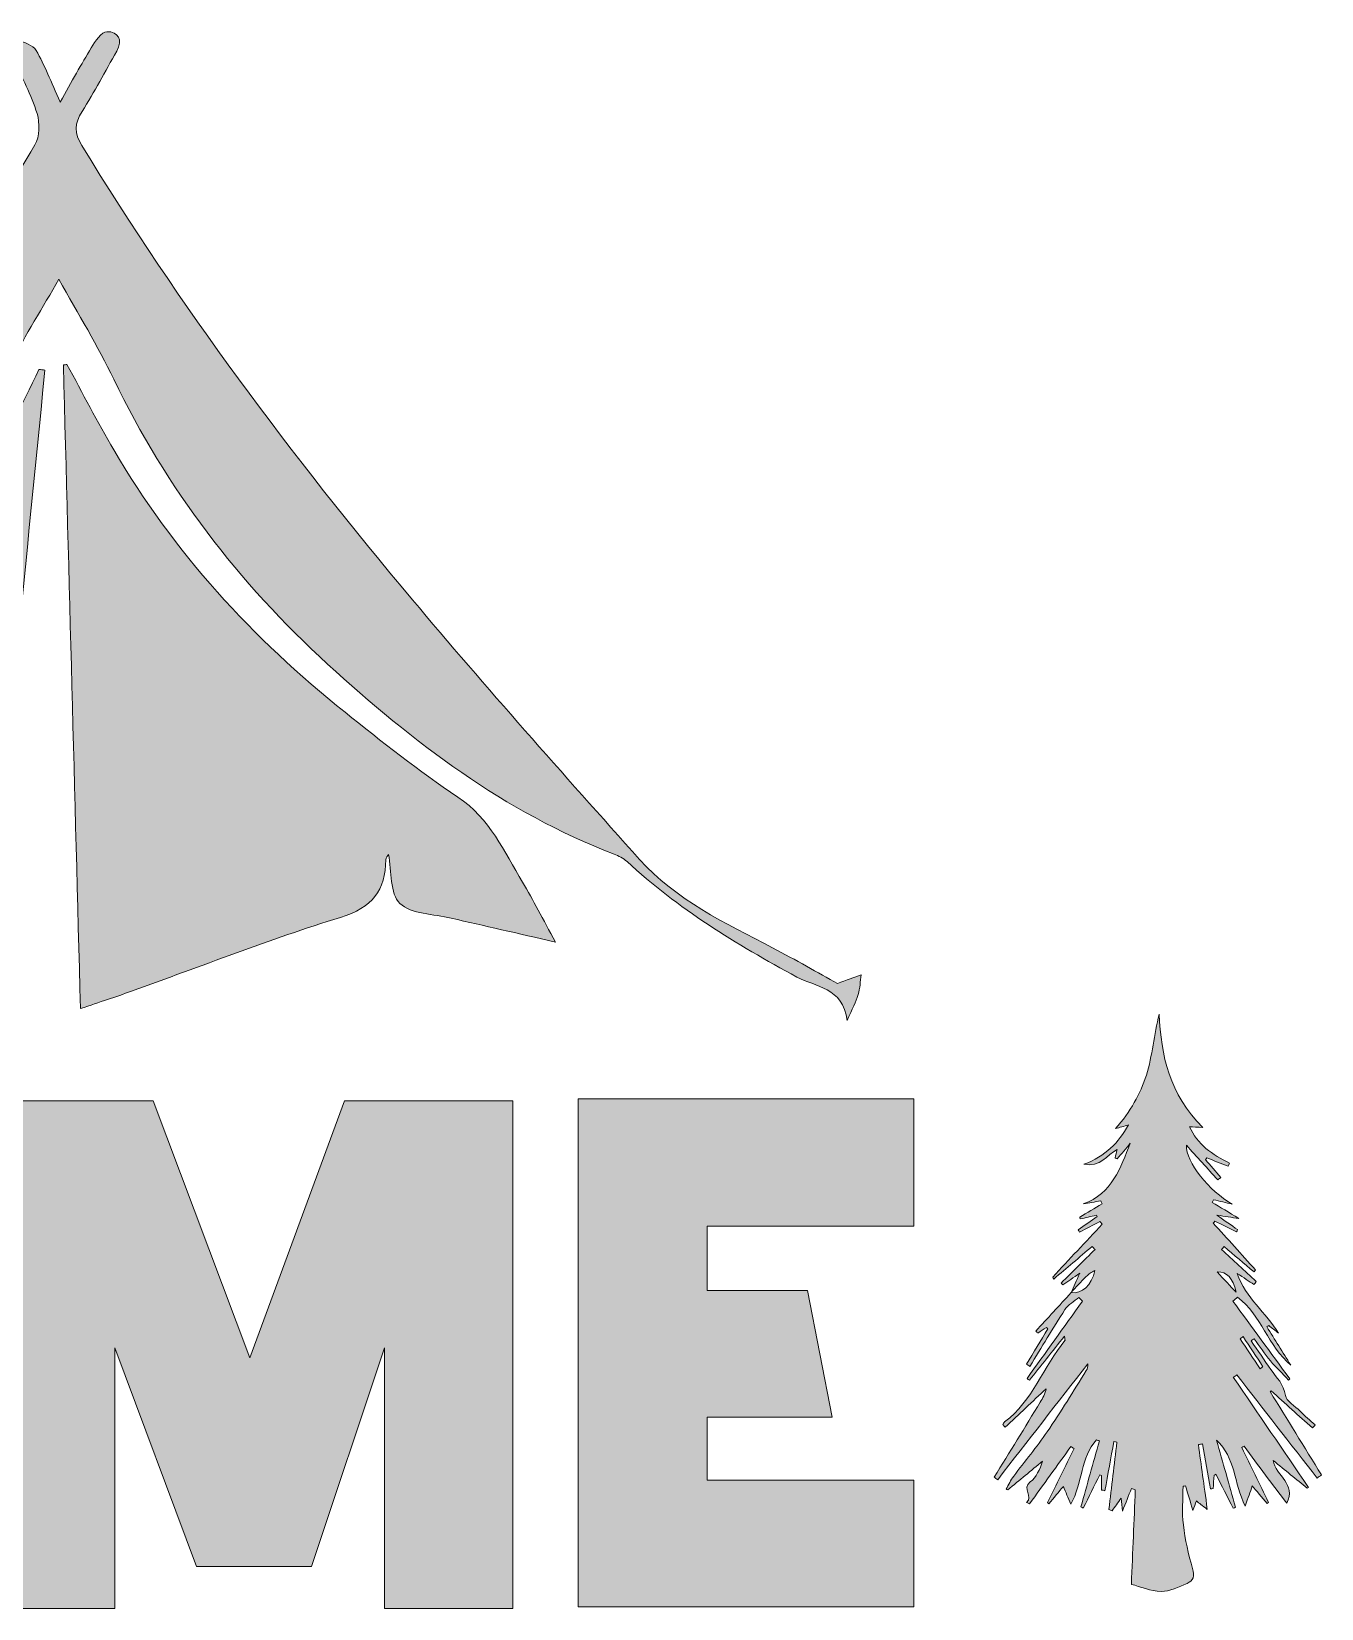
# Model space of a CAD drawing. Header units: inches. Extents: x 50 to 452, y -453 to -47.
# Drawn here: x 249.7 to 445.6, y -286.8 to -47.4 of the extents above; entities that cross this region are included whole.
import ezdxf

# ---------------------------------------------------------------- set-up
doc = ezdxf.new("R2010")
doc.units = ezdxf.units.IN
doc.header["$MEASUREMENT"] = 0
doc.layers.add('Layer 1', color=7, linetype='Continuous')

# ---------------------------------------------------------------- blocks, each defined once
blk = doc.blocks.new('block 6')
at = {"layer": 'Layer 1', "true_color": 0x0b0b0b}
h = blk.add_hatch(color=28, dxfattribs=at)
h.dxf.hatch_style = 2
edge = h.paths.add_edge_path()
edge.add_spline(control_points=[(162.65, -176.42), (168.32, -170.2), (174.07, -164.05), (179.64, -157.74), (201.24, -133.25), (221.66, -107.82), (240.04, -80.79), (243.62, -75.52), (247.02, -70.11), (250.22, -64.61), (250.95, -63.35), (250.98, -61.29), (250.54, -59.84), (249.68, -57.01), (248.14, -54.4), (247.14, -51.6), (246.84, -50.75), (247.4, -49.58), (247.56, -48.56), (248.54, -49.11), (249.92, -49.42), (250.4, -50.26), (251.71, -52.51), (252.63, -54.97), (254.05, -58.11), (255.86, -54.92), (257.24, -52.35), (258.77, -49.88), (259.38, -48.9), (260.33, -47.42), (261.14, -47.42), (262.84, -47.4), (263.63, -48.64), (262.63, -50.4), (260.89, -53.45), (259.24, -56.57), (257.37, -59.53), (256.21, -61.36), (256.19, -62.85), (257.33, -64.72), (272.21, -89.05), (289.21, -111.85), (307.53, -133.65), (318.77, -147.01), (330.37, -160.08), (342.03, -173.08), (347.54, -179.23), (355.01, -182.73), (362.22, -186.49), (365.72, -188.32), (369.15, -190.29), (372.06, -191.89), (373.45, -191.39), (374.56, -190.99), (375.66, -190.59), (375.52, -191.59), (375.5, -192.63), (375.21, -193.59), (374.87, -194.7), (374.31, -195.74), (373.53, -197.53), (372.91, -192.45), (368.68, -192.43), (365.89, -190.92), (356.68, -185.94), (347.84, -180.52), (340.11, -173.4), (339.56, -172.9), (338.84, -172.53), (338.14, -172.26), (321.49, -165.89), (307.61, -155.25), (294.66, -143.43), (281.16, -131.1), (270.15, -116.77), (262.19, -100.19), (259.77, -95.14), (256.81, -90.34), (253.86, -85), (251.41, -89.31), (248.73, -93.4), (246.66, -97.76), (233.55, -125.37), (213.32, -146.52), (187.73, -162.73), (182.09, -166.3), (175.84, -168.88), (169.96, -172.08), (167.51, -173.41), (165.28, -175.16), (162.95, -176.72), (162.85, -176.62), (162.75, -176.52), (162.65, -176.42)], knot_values=[0, 0, 0, 0, 1, 1, 1, 2, 2, 2, 3, 3, 3, 4, 4, 4, 5, 5, 5, 6, 6, 6, 7, 7, 7, 8, 8, 8, 9, 9, 9, 10, 10, 10, 11, 11, 11, 12, 12, 12, 13, 13, 13, 14, 14, 14, 15, 15, 15, 16, 16, 16, 17, 17, 17, 18, 18, 18, 19, 19, 19, 20, 20, 20, 21, 21, 21, 22, 22, 22, 23, 23, 23, 24, 24, 24, 25, 25, 25, 26, 26, 26, 27, 27, 27, 28, 28, 28, 29, 29, 29, 30, 30, 30, 31, 31, 31, 31], degree=3, periodic=1)
at = {"layer": 'Layer 1', "lineweight": 0}
blk.add_open_spline([(162.65, -176.42), (168.32, -170.2), (174.07, -164.05), (179.64, -157.74), (201.24, -133.25), (221.66, -107.82), (240.04, -80.79), (243.62, -75.52), (247.02, -70.11), (250.22, -64.61), (250.95, -63.35), (250.98, -61.29), (250.54, -59.84), (249.68, -57.01), (248.14, -54.4), (247.14, -51.6), (246.84, -50.75), (247.4, -49.58), (247.56, -48.56), (248.54, -49.11), (249.92, -49.42), (250.4, -50.26), (251.71, -52.51), (252.63, -54.97), (254.05, -58.11), (255.86, -54.92), (257.24, -52.35), (258.77, -49.88), (259.38, -48.9), (260.33, -47.42), (261.14, -47.42), (262.84, -47.4), (263.63, -48.64), (262.63, -50.4), (260.89, -53.45), (259.24, -56.57), (257.37, -59.53), (256.21, -61.36), (256.19, -62.85), (257.33, -64.72), (272.21, -89.05), (289.21, -111.85), (307.53, -133.65), (318.77, -147.01), (330.37, -160.08), (342.03, -173.08), (347.54, -179.23), (355.01, -182.73), (362.22, -186.49), (365.72, -188.32), (369.15, -190.29), (372.06, -191.89), (373.45, -191.39), (374.56, -190.99), (375.66, -190.59), (375.52, -191.59), (375.5, -192.63), (375.21, -193.59), (374.87, -194.7), (374.31, -195.74), (373.53, -197.53), (372.91, -192.45), (368.68, -192.43), (365.89, -190.92), (356.68, -185.94), (347.84, -180.52), (340.11, -173.4), (339.56, -172.9), (338.84, -172.53), (338.14, -172.26), (321.49, -165.89), (307.61, -155.25), (294.66, -143.43), (281.16, -131.1), (270.15, -116.77), (262.19, -100.19), (259.77, -95.14), (256.81, -90.34), (253.86, -85), (251.41, -89.31), (248.73, -93.4), (246.66, -97.76), (233.55, -125.37), (213.32, -146.52), (187.73, -162.73), (182.09, -166.3), (175.84, -168.88), (169.96, -172.08), (167.51, -173.41), (165.28, -175.16), (162.95, -176.72), (162.85, -176.62), (162.75, -176.52), (162.65, -176.42)], degree=3, knots=[0, 0, 0, 0, 1, 1, 1, 2, 2, 2, 3, 3, 3, 4, 4, 4, 5, 5, 5, 6, 6, 6, 7, 7, 7, 8, 8, 8, 9, 9, 9, 10, 10, 10, 11, 11, 11, 12, 12, 12, 13, 13, 13, 14, 14, 14, 15, 15, 15, 16, 16, 16, 17, 17, 17, 18, 18, 18, 19, 19, 19, 20, 20, 20, 21, 21, 21, 22, 22, 22, 23, 23, 23, 24, 24, 24, 25, 25, 25, 26, 26, 26, 27, 27, 27, 28, 28, 28, 29, 29, 29, 30, 30, 30, 31, 31, 31, 31], dxfattribs=at)
blk = doc.blocks.new('block 7')
at = {"layer": 'Layer 1', "true_color": 0x0b0b0b}
h = blk.add_hatch(color=28, dxfattribs=at)
h.dxf.hatch_style = 2
edge = h.paths.add_edge_path()
edge.add_spline(control_points=[(255.08, -97.95), (257.44, -102.28), (259.71, -106.66), (262.19, -110.91), (271.28, -126.49), (283.3, -139.52), (297.31, -150.74), (302.88, -155.2), (308.5, -159.64), (314.42, -163.6), (319.3, -166.86), (321.47, -171.86), (324.25, -176.53), (325.87, -179.25), (327.32, -182.08), (329.25, -185.61), (323.44, -184.28), (318.43, -183.15), (313.42, -181.98), (310.74, -181.35), (307.36, -181.39), (305.63, -179.74), (304.09, -178.28), (304.4, -174.89), (303.89, -172.3), (303.76, -172.56), (303.52, -172.83), (303.51, -173.11), (303.4, -177.77), (301.46, -180.38), (296.61, -181.87), (285.89, -185.17), (275.43, -189.3), (264.86, -193.08), (262.51, -193.92), (260.14, -194.7), (257.13, -195.72), (256.26, -162.88), (255.39, -130.44), (254.53, -98), (254.71, -97.99), (254.9, -97.97), (255.08, -97.95)], knot_values=[0, 0, 0, 0, 1, 1, 1, 2, 2, 2, 3, 3, 3, 4, 4, 4, 5, 5, 5, 6, 6, 6, 7, 7, 7, 8, 8, 8, 9, 9, 9, 10, 10, 10, 11, 11, 11, 12, 12, 12, 13, 13, 13, 14, 14, 14, 14], degree=3, periodic=1)
at = {"layer": 'Layer 1', "lineweight": 0}
blk.add_open_spline([(255.08, -97.95), (257.44, -102.28), (259.71, -106.66), (262.19, -110.91), (271.28, -126.49), (283.3, -139.52), (297.31, -150.74), (302.88, -155.2), (308.5, -159.64), (314.42, -163.6), (319.3, -166.86), (321.47, -171.86), (324.25, -176.53), (325.87, -179.25), (327.32, -182.08), (329.25, -185.61), (323.44, -184.28), (318.43, -183.15), (313.42, -181.98), (310.74, -181.35), (307.36, -181.39), (305.63, -179.74), (304.09, -178.28), (304.4, -174.89), (303.89, -172.3), (303.76, -172.56), (303.52, -172.83), (303.51, -173.11), (303.4, -177.77), (301.46, -180.38), (296.61, -181.87), (285.89, -185.17), (275.43, -189.3), (264.86, -193.08), (262.51, -193.92), (260.14, -194.7), (257.13, -195.72), (256.26, -162.88), (255.39, -130.44), (254.53, -98), (254.71, -97.99), (254.9, -97.97), (255.08, -97.95)], degree=3, knots=[0, 0, 0, 0, 1, 1, 1, 2, 2, 2, 3, 3, 3, 4, 4, 4, 5, 5, 5, 6, 6, 6, 7, 7, 7, 8, 8, 8, 9, 9, 9, 10, 10, 10, 11, 11, 11, 12, 12, 12, 13, 13, 13, 14, 14, 14, 14], dxfattribs=at)
blk = doc.blocks.new('block 8')
at = {"layer": 'Layer 1', "true_color": 0x0b0b0b}
h = blk.add_hatch(color=28, dxfattribs=at)
h.dxf.hatch_style = 2
edge = h.paths.add_edge_path()
edge.add_spline(control_points=[(251.73, -98.78), (248.57, -130.62), (245.41, -162.46), (242.19, -194.92), (239.55, -193.98), (237.11, -193.21), (234.74, -192.25), (225.15, -188.35), (215.58, -184.44), (206.05, -180.4), (205.12, -180.01), (204.29, -178.84), (203.9, -177.84), (203.27, -176.22), (203.05, -174.44), (201.97, -172.61), (201.51, -174.63), (201.19, -176.69), (200.55, -178.65), (200.23, -179.65), (199.47, -181.14), (198.7, -181.28), (192.86, -182.33), (186.97, -183.1), (180.55, -184.04), (182.99, -178.24), (184.67, -172.69), (187.59, -167.9), (189.42, -164.9), (193.01, -162.88), (196.03, -160.72), (208.97, -151.48), (221.15, -141.43), (231.4, -129.15), (239.2, -119.81), (245.74, -109.73), (250.82, -98.68), (251.12, -98.71), (251.43, -98.75), (251.73, -98.78)], knot_values=[0, 0, 0, 0, 1, 1, 1, 2, 2, 2, 3, 3, 3, 4, 4, 4, 5, 5, 5, 6, 6, 6, 7, 7, 7, 8, 8, 8, 9, 9, 9, 10, 10, 10, 11, 11, 11, 12, 12, 12, 13, 13, 13, 13], degree=3, periodic=1)
at = {"layer": 'Layer 1', "lineweight": 0}
blk.add_open_spline([(251.73, -98.78), (248.57, -130.62), (245.41, -162.46), (242.19, -194.92), (239.55, -193.98), (237.11, -193.21), (234.74, -192.25), (225.15, -188.35), (215.58, -184.44), (206.05, -180.4), (205.12, -180.01), (204.29, -178.84), (203.9, -177.84), (203.27, -176.22), (203.05, -174.44), (201.97, -172.61), (201.51, -174.63), (201.19, -176.69), (200.55, -178.65), (200.23, -179.65), (199.47, -181.14), (198.7, -181.28), (192.86, -182.33), (186.97, -183.1), (180.55, -184.04), (182.99, -178.24), (184.67, -172.69), (187.59, -167.9), (189.42, -164.9), (193.01, -162.88), (196.03, -160.72), (208.97, -151.48), (221.15, -141.43), (231.4, -129.15), (239.2, -119.81), (245.74, -109.73), (250.82, -98.68), (251.12, -98.71), (251.43, -98.75), (251.73, -98.78)], degree=3, knots=[0, 0, 0, 0, 1, 1, 1, 2, 2, 2, 3, 3, 3, 4, 4, 4, 5, 5, 5, 6, 6, 6, 7, 7, 7, 8, 8, 8, 9, 9, 9, 10, 10, 10, 11, 11, 11, 12, 12, 12, 13, 13, 13, 13], dxfattribs=at)
blk = doc.blocks.new('block 9')
at = {"layer": 'Layer 1', "true_color": 0x0b0b0b}
h = blk.add_hatch(color=28, dxfattribs=at)
h.dxf.hatch_style = 2
edge = h.paths.add_edge_path()
edge.add_spline(control_points=[(162.95, -176.72), (159.61, -179.3), (156.44, -182.17), (152.88, -184.39), (147.77, -187.57), (142.33, -190.2), (137.11, -193.22), (135.9, -193.91), (135.04, -195.2), (133.7, -196.54), (132.98, -195.18), (132.05, -193.43), (130.57, -190.63), (132.48, -190.97), (133.68, -191.18), (134.88, -191.4), (134.91, -191.81), (134.95, -192.22), (134.98, -192.63), (143.78, -187.33), (152.58, -182.04), (161.39, -176.77), (161.75, -176.55), (162.23, -176.53), (162.65, -176.42), (162.75, -176.52), (162.85, -176.62), (162.95, -176.72)], knot_values=[0, 0, 0, 0, 1, 1, 1, 2, 2, 2, 3, 3, 3, 4, 4, 4, 5, 5, 5, 6, 6, 6, 7, 7, 7, 8, 8, 8, 9, 9, 9, 9], degree=3, periodic=1)
at = {"layer": 'Layer 1', "lineweight": 0}
blk.add_open_spline([(162.95, -176.72), (159.61, -179.3), (156.44, -182.17), (152.88, -184.39), (147.77, -187.57), (142.33, -190.2), (137.11, -193.22), (135.9, -193.91), (135.04, -195.2), (133.7, -196.54), (132.98, -195.18), (132.05, -193.43), (130.57, -190.63), (132.48, -190.97), (133.68, -191.18), (134.88, -191.4), (134.91, -191.81), (134.95, -192.22), (134.98, -192.63), (143.78, -187.33), (152.58, -182.04), (161.39, -176.77), (161.75, -176.55), (162.23, -176.53), (162.65, -176.42), (162.75, -176.52), (162.85, -176.62), (162.95, -176.72)], degree=3, knots=[0, 0, 0, 0, 1, 1, 1, 2, 2, 2, 3, 3, 3, 4, 4, 4, 5, 5, 5, 6, 6, 6, 7, 7, 7, 8, 8, 8, 9, 9, 9, 9], dxfattribs=at)
blk = doc.blocks.new('block 5')
at = {"layer": 'Layer 1'}
for name in ['block 6', 'block 7', 'block 8', 'block 9']:
    blk.add_blockref(name, (0, 0), dxfattribs=at)
blk = doc.blocks.new('block 11')
at = {"layer": 'Layer 1', "true_color": 0x0b0b0b}
h = blk.add_hatch(color=28, dxfattribs=at)
h.dxf.hatch_style = 2
h.paths.add_polyline_path([(133.82, -209.43), (133.82, -246.43), (150.69, -246.43), (150.69, -209.43), (169.99, -209.43), (169.99, -286.51), (150.69, -286.51), (150.69, -265.98), (133.82, -265.98), (133.82, -286.51), (114.53, -286.51), (114.53, -209.43)])
h = blk.add_hatch(color=28, dxfattribs=at)
h.dxf.hatch_style = 2
edge = h.paths.add_edge_path()
edge.add_spline(control_points=[(198.11, -209.43), (198.11, -209.43), (214.51, -209.43), (214.51, -209.43), (228.27, -209.64), (235.3, -216.42), (235.62, -229.76), (235.62, -229.76), (235.62, -266.44), (235.62, -266.44), (235.44, -279.72), (229.37, -286.41), (217.4, -286.51), (217.4, -286.51), (195.73, -286.51), (195.73, -286.51), (183.76, -286.37), (177.78, -280.3), (177.78, -268.3), (177.78, -268.3), (177.78, -227.64), (177.78, -227.64), (177.81, -215.5), (184.59, -209.43), (198.11, -209.43)], knot_values=[0, 0, 0, 0, 1, 1, 1, 2, 2, 2, 3, 3, 3, 4, 4, 4, 5, 5, 5, 6, 6, 6, 7, 7, 7, 8, 8, 8, 8], degree=3, periodic=1)
edge = h.paths.add_edge_path()
edge.add_spline(control_points=[(197.33, -234.51), (197.33, -234.51), (197.33, -261.7), (197.33, -261.7), (197.33, -265.34), (199.28, -267.2), (203.16, -267.27), (203.16, -267.27), (209.46, -267.27), (209.46, -267.27), (213.86, -267.27), (216.06, -264.79), (216.06, -259.84), (216.06, -259.84), (216.06, -236.88), (216.06, -236.88), (216.06, -231.62), (214.22, -228.99), (210.54, -228.99), (210.54, -228.99), (202.85, -228.99), (202.85, -228.99), (199.17, -229.06), (197.33, -230.9), (197.33, -234.51)], knot_values=[0, 0, 0, 0, 1, 1, 1, 2, 2, 2, 3, 3, 3, 4, 4, 4, 5, 5, 5, 6, 6, 6, 7, 7, 7, 8, 8, 8, 8], degree=3, periodic=1)
h = blk.add_hatch(color=28, dxfattribs=at)
h.dxf.hatch_style = 2
h.paths.add_polyline_path([(243.1, -209.69), (268.17, -209.69), (282.82, -248.75), (297.22, -209.69), (322.8, -209.69), (322.8, -286.77), (303.3, -286.77), (303.3, -247.2), (292.21, -280.42), (274.77, -280.42), (262.34, -247.2), (262.34, -286.77), (243.1, -286.77)])
h = blk.add_hatch(color=28, dxfattribs=at)
h.dxf.hatch_style = 2
h.paths.add_polyline_path([(332.71, -209.43), (383.68, -209.43), (383.68, -228.73), (352.26, -228.73), (352.26, -238.48), (367.54, -238.48), (371.25, -257.72), (352.26, -257.72), (352.26, -267.27), (383.68, -267.27), (383.68, -286.51), (332.71, -286.51)])
at = {"layer": 'Layer 1', "lineweight": 0}
for points in [[(133.82, -209.43), (133.82, -246.43), (150.69, -246.43), (150.69, -209.43), (169.99, -209.43), (169.99, -286.51), (150.69, -286.51), (150.69, -265.98), (133.82, -265.98), (133.82, -286.51), (114.53, -286.51), (114.53, -209.43), (133.82, -209.43)], [(243.1, -209.69), (268.17, -209.69), (282.82, -248.75), (297.22, -209.69), (322.8, -209.69), (322.8, -286.77), (303.3, -286.77), (303.3, -247.2), (292.21, -280.42), (274.77, -280.42), (262.34, -247.2), (262.34, -286.77), (243.1, -286.77), (243.1, -209.69)], [(332.71, -209.43), (383.68, -209.43), (383.68, -228.73), (352.26, -228.73), (352.26, -238.48), (367.54, -238.48), (371.25, -257.72), (352.26, -257.72), (352.26, -267.27), (383.68, -267.27), (383.68, -286.51), (332.71, -286.51), (332.71, -209.43)]]:
    blk.add_lwpolyline(points, dxfattribs=at)
for points in [[(198.11, -209.43), (198.11, -209.43), (214.51, -209.43), (214.51, -209.43), (228.27, -209.64), (235.3, -216.42), (235.62, -229.76), (235.62, -229.76), (235.62, -266.44), (235.62, -266.44), (235.44, -279.72), (229.37, -286.41), (217.4, -286.51), (217.4, -286.51), (195.73, -286.51), (195.73, -286.51), (183.76, -286.37), (177.78, -280.3), (177.78, -268.3), (177.78, -268.3), (177.78, -227.64), (177.78, -227.64), (177.81, -215.5), (184.59, -209.43), (198.11, -209.43)], [(197.33, -234.51), (197.33, -234.51), (197.33, -261.7), (197.33, -261.7), (197.33, -265.34), (199.28, -267.2), (203.16, -267.27), (203.16, -267.27), (209.46, -267.27), (209.46, -267.27), (213.86, -267.27), (216.06, -264.79), (216.06, -259.84), (216.06, -259.84), (216.06, -236.88), (216.06, -236.88), (216.06, -231.62), (214.22, -228.99), (210.54, -228.99), (210.54, -228.99), (202.85, -228.99), (202.85, -228.99), (199.17, -229.06), (197.33, -230.9), (197.33, -234.51)]]:
    blk.add_open_spline(points, degree=3, knots=[0, 0, 0, 0, 1, 1, 1, 2, 2, 2, 3, 3, 3, 4, 4, 4, 5, 5, 5, 6, 6, 6, 7, 7, 7, 8, 8, 8, 8], dxfattribs=at)
blk = doc.blocks.new('block 2')
at = {"layer": 'Layer 1', "true_color": 0x0b0b0b}
h = blk.add_hatch(color=28, dxfattribs=at)
h.dxf.hatch_style = 2
edge = h.paths.add_edge_path()
edge.add_spline(control_points=[(407.53, -238.83), (407.93, -237.94), (408.33, -237.05), (408.86, -235.87), (407.85, -236.57), (407.06, -237.1), (406.28, -237.64), (406.2, -237.55), (406.11, -237.47), (406.02, -237.38), (407.74, -235.68), (409.46, -233.97), (411.17, -232.27), (411.02, -232.12), (410.87, -231.97), (410.72, -231.82), (408.79, -233.47), (406.86, -235.11), (404.92, -236.76), (404.86, -236.67), (404.8, -236.58), (404.74, -236.48), (407.24, -233.8), (409.75, -231.12), (412.26, -228.44), (412.15, -228.31), (412.03, -228.17), (411.92, -228.03), (410.89, -228.57), (409.85, -229.1), (408.82, -229.63), (408.75, -229.52), (408.68, -229.41), (408.61, -229.3), (409.58, -228.62), (410.54, -227.94), (411.51, -227.26), (411.46, -227.2), (411.42, -227.14), (411.37, -227.08), (410.54, -227.27), (409.72, -227.46), (408.89, -227.64), (408.87, -227.55), (408.86, -227.45), (408.85, -227.36), (409.98, -226.69), (411.11, -226.03), (412.24, -225.36), (412.17, -225.21), (412.1, -225.06), (412.03, -224.91), (411.14, -225.05), (410.26, -225.2), (409.38, -225.35), (413.8, -223.83), (415.01, -219.88), (416.53, -216.15), (415.86, -216.94), (415.2, -217.74), (414.54, -218.53), (414.43, -218.47), (414.33, -218.42), (414.23, -218.36), (414.32, -217.97), (414.41, -217.58), (414.53, -217.08), (412.97, -217.93), (412.03, -219.8), (409.45, -219.35), (412.77, -218.13), (414.74, -216.05), (416.24, -213.38), (415.55, -213.57), (414.92, -213.75), (414.29, -213.92), (416.55, -211.39), (418.06, -208.68), (418.97, -205.8), (419.89, -202.86), (420.11, -199.7), (420.91, -196.55), (421.19, -202.83), (422.46, -208.71), (427.56, -213.74), (426.68, -213.7), (426.15, -213.67), (425.52, -213.64), (426.69, -216.31), (428.98, -217.92), (431.61, -219.18), (431.54, -219.33), (431.47, -219.48), (431.4, -219.63), (430.32, -219.21), (429.23, -218.8), (428.15, -218.38), (428.07, -218.46), (428, -218.54), (427.92, -218.62), (428.7, -219.53), (429.49, -220.43), (430.27, -221.33), (430.12, -221.46), (429.98, -221.59), (429.83, -221.72), (428.22, -219.95), (426.62, -218.19), (425.05, -216.46), (424.93, -218.99), (428.51, -223.42), (432, -225.39), (431.06, -225.17), (430.12, -224.95), (429.18, -224.73), (429.11, -224.86), (429.04, -225), (428.97, -225.13), (430.21, -225.88), (431.44, -226.63), (433, -227.58), (431.88, -227.4), (430.99, -227.26), (429.67, -227.06), (430.9, -227.92), (431.86, -228.6), (432.82, -229.27), (432.76, -229.38), (432.71, -229.48), (432.66, -229.59), (431.56, -229.05), (430.47, -228.51), (429.38, -227.97), (429.29, -228.07), (429.21, -228.18), (429.13, -228.28), (431.26, -230.64), (433.4, -233.01), (435.54, -235.37), (435.46, -235.47), (435.39, -235.58), (435.31, -235.68), (433.8, -234.4), (432.28, -233.12), (430.77, -231.84), (430.65, -231.98), (430.52, -232.13), (430.39, -232.27), (432.15, -233.89), (433.9, -235.52), (435.66, -237.14), (435.54, -237.29), (435.42, -237.45), (435.3, -237.6), (434.54, -237.09), (433.78, -236.59), (432.74, -235.9), (434.09, -239.7), (437.14, -241.89), (439.03, -244.97), (438.53, -244.59), (438.03, -244.21), (437.54, -243.82), (437.44, -243.88), (437.34, -243.94), (437.25, -243.99), (438.47, -245.94), (439.68, -247.88), (440.9, -249.83), (437.47, -246.96), (436.4, -242.23), (432.82, -239.54), (432.58, -239.73), (432.34, -239.91), (432.09, -240.1), (434.97, -244.03), (437.85, -247.97), (440.73, -251.9), (440.67, -251.97), (440.61, -252.03), (440.56, -252.09), (439.64, -251.13), (438.66, -250.21), (437.8, -249.18), (436.92, -248.12), (436.14, -246.96), (435.32, -245.84), (435.18, -245.94), (435.03, -246.04), (434.88, -246.14), (435.88, -247.6), (436.86, -249.06), (437.87, -250.51), (438.72, -251.74), (439.85, -252.71), (440.08, -254.43), (440.2, -255.31), (441.51, -256.05), (442.31, -256.82), (443.04, -257.54), (443.82, -258.22), (444.58, -258.91), (444.44, -259.06), (444.31, -259.22), (444.17, -259.37), (442.09, -257.49), (440.01, -255.62), (437.93, -253.75), (437.87, -253.78), (437.81, -253.81), (437.75, -253.83), (440.35, -258.05), (442.95, -262.28), (445.55, -266.5), (445.33, -266.65), (445.1, -266.81), (444.88, -266.97), (440.82, -261.75), (436.77, -256.52), (432.72, -251.3), (432.53, -251.43), (432.35, -251.55), (432.17, -251.68), (435.98, -257.26), (439.79, -262.83), (443.6, -268.41), (443.53, -268.45), (443.47, -268.49), (443.4, -268.53), (441.73, -267.17), (440.06, -265.8), (438.21, -264.29), (438.65, -266.71), (441.8, -267.86), (440.27, -270.8), (438.18, -268.01), (435.99, -265.08), (433.81, -262.15), (433.69, -262.22), (433.57, -262.29), (433.45, -262.35), (434.81, -265.12), (436.17, -267.89), (437.53, -270.66), (437.46, -270.72), (437.38, -270.78), (437.3, -270.85), (436.5, -269.88), (435.69, -268.92), (435.05, -268.16), (434.72, -269.09), (434.41, -269.96), (433.96, -271.22), (432.23, -267.73), (432.5, -263.84), (429.62, -261.23), (430.58, -264.61), (431.54, -268), (432.5, -271.39), (432.39, -271.45), (432.28, -271.51), (432.17, -271.57), (431.29, -269.84), (430.41, -268.12), (429.53, -266.4), (429.44, -266.44), (429.34, -266.48), (429.25, -266.52), (429.2, -267.2), (429.15, -267.89), (429.11, -268.57), (428.97, -268.59), (428.84, -268.61), (428.7, -268.63), (428.29, -266.36), (427.88, -264.08), (427.47, -261.8), (427.27, -261.83), (427.06, -261.86), (426.86, -261.89), (427.08, -263.45), (427.3, -265.01), (427.51, -266.58), (427.73, -268.14), (427.94, -269.7), (428.22, -271.74), (427.41, -271.11), (427.02, -270.81), (426.57, -270.45), (426.4, -270.92), (426.26, -271.29), (426.04, -271.88), (425.63, -270.52), (425.27, -269.34), (424.91, -268.17), (424.79, -268.18), (424.66, -268.2), (424.53, -268.22), (424.53, -270.18), (424.35, -272.17), (424.58, -274.1), (424.84, -276.33), (425.35, -278.54), (425.98, -280.69), (426.32, -281.83), (426.12, -282.56), (425.15, -282.97), (423.88, -283.5), (422.52, -284.2), (421.21, -284.18), (419.61, -284.15), (418.03, -283.45), (416.69, -283.11), (416.9, -278.15), (417.09, -273.45), (417.29, -268.75), (417.09, -268.69), (416.9, -268.62), (416.7, -268.56), (416.27, -269.65), (415.84, -270.73), (415.33, -272.02), (415.25, -271.26), (415.2, -270.68), (415.13, -270.04), (414.65, -270.72), (414.21, -271.33), (413.77, -271.94), (413.6, -271.87), (413.44, -271.8), (413.27, -271.73), (413.68, -268.33), (414.09, -264.93), (414.49, -261.53), (414.34, -261.5), (414.18, -261.47), (414.03, -261.44), (413.58, -263.92), (413.13, -266.41), (412.68, -268.89), (412.51, -268.85), (412.34, -268.82), (412.16, -268.79), (412.16, -268.06), (412.16, -267.34), (412.16, -266.61), (412.07, -266.57), (411.98, -266.52), (411.89, -266.48), (411.06, -268.16), (410.22, -269.84), (409.39, -271.53), (409.27, -271.46), (409.15, -271.4), (409.03, -271.34), (409.96, -268.01), (410.89, -264.67), (411.83, -261.34), (411.68, -261.28), (411.54, -261.23), (411.39, -261.17), (408.97, -263.84), (409.28, -267.72), (407.51, -270.96), (407.08, -269.95), (406.73, -269.13), (406.36, -268.25), (405.68, -269.06), (404.92, -269.98), (404.15, -270.89), (404.09, -270.83), (404.03, -270.77), (403.97, -270.7), (405.31, -267.96), (406.65, -265.22), (407.99, -262.48), (407.83, -262.39), (407.67, -262.3), (407.5, -262.2), (405.41, -265.1), (403.32, -267.99), (401.23, -270.89), (401.09, -270.82), (400.94, -270.76), (400.79, -270.7), (401.87, -269.77), (399.98, -268.64), (401.34, -267.57), (402.25, -266.85), (402.78, -265.63), (403.22, -264.4), (401.45, -265.86), (399.69, -267.31), (397.93, -268.76), (397.84, -268.72), (397.76, -268.67), (397.67, -268.63), (398.05, -267.98), (398.37, -267.29), (398.82, -266.69), (400.5, -264.43), (402.33, -262.27), (403.92, -259.95), (405.99, -256.92), (407.88, -253.77), (409.84, -250.67), (410.02, -250.39), (410.11, -250.06), (410.06, -249.64), (405.5, -255.5), (400.94, -261.36), (396.39, -267.22), (396.21, -267.1), (396.03, -266.98), (395.85, -266.85), (398.19, -263.06), (400.53, -259.26), (402.86, -255.46), (403.25, -254.83), (403.58, -254.16), (403.76, -253.41), (401.68, -255.36), (399.61, -257.31), (397.53, -259.27), (397.41, -259.13), (397.29, -258.99), (397.17, -258.86), (397.26, -258.72), (397.32, -258.55), (397.44, -258.45), (401.71, -255.23), (403.33, -250.05), (406.61, -246.09), (406.66, -246.03), (406.59, -245.88), (406.53, -245.44), (404.66, -247.79), (402.93, -249.96), (401.21, -252.13), (401.09, -252.04), (400.97, -251.95), (400.85, -251.86), (403.65, -247.95), (406.45, -244.04), (409.26, -240.13), (409.07, -239.94), (408.89, -239.75), (408.71, -239.56), (408, -240.16), (407.1, -240.64), (406.61, -241.39), (404.77, -244.22), (403.05, -247.13), (401.29, -250.02), (401.11, -249.91), (400.94, -249.81), (400.76, -249.7), (401.84, -247.91), (402.92, -246.12), (404, -244.32), (403.93, -244.25), (403.86, -244.18), (403.79, -244.11), (403.37, -244.39), (402.94, -244.68), (402.51, -244.96), (402.4, -244.87), (402.28, -244.77), (402.17, -244.67), (403.96, -242.73), (405.75, -240.78), (407.54, -238.83), (409.16, -239.04), (410.65, -237.76), (411.15, -235.46), (410.63, -235.69), (410.2, -236.02), (409.82, -236.4), (409.04, -237.2), (408.29, -238.02), (407.53, -238.83)], knot_values=[0, 0, 0, 0, 1, 1, 1, 2, 2, 2, 3, 3, 3, 4, 4, 4, 5, 5, 5, 6, 6, 6, 7, 7, 7, 8, 8, 8, 9, 9, 9, 10, 10, 10, 11, 11, 11, 12, 12, 12, 13, 13, 13, 14, 14, 14, 15, 15, 15, 16, 16, 16, 17, 17, 17, 18, 18, 18, 19, 19, 19, 20, 20, 20, 21, 21, 21, 22, 22, 22, 23, 23, 23, 24, 24, 24, 25, 25, 25, 26, 26, 26, 27, 27, 27, 28, 28, 28, 29, 29, 29, 30, 30, 30, 31, 31, 31, 32, 32, 32, 33, 33, 33, 34, 34, 34, 35, 35, 35, 36, 36, 36, 37, 37, 37, 38, 38, 38, 39, 39, 39, 40, 40, 40, 41, 41, 41, 42, 42, 42, 43, 43, 43, 44, 44, 44, 45, 45, 45, 46, 46, 46, 47, 47, 47, 48, 48, 48, 49, 49, 49, 50, 50, 50, 51, 51, 51, 52, 52, 52, 53, 53, 53, 54, 54, 54, 55, 55, 55, 56, 56, 56, 57, 57, 57, 58, 58, 58, 59, 59, 59, 60, 60, 60, 61, 61, 61, 62, 62, 62, 63, 63, 63, 64, 64, 64, 65, 65, 65, 66, 66, 66, 67, 67, 67, 68, 68, 68, 69, 69, 69, 70, 70, 70, 71, 71, 71, 72, 72, 72, 73, 73, 73, 74, 74, 74, 75, 75, 75, 76, 76, 76, 77, 77, 77, 78, 78, 78, 79, 79, 79, 80, 80, 80, 81, 81, 81, 82, 82, 82, 83, 83, 83, 84, 84, 84, 85, 85, 85, 86, 86, 86, 87, 87, 87, 88, 88, 88, 89, 89, 89, 90, 90, 90, 91, 91, 91, 92, 92, 92, 93, 93, 93, 94, 94, 94, 95, 95, 95, 96, 96, 96, 97, 97, 97, 98, 98, 98, 99, 99, 99, 100, 100, 100, 101, 101, 101, 102, 102, 102, 103, 103, 103, 104, 104, 104, 105, 105, 105, 106, 106, 106, 107, 107, 107, 108, 108, 108, 109, 109, 109, 110, 110, 110, 111, 111, 111, 112, 112, 112, 113, 113, 113, 114, 114, 114, 115, 115, 115, 116, 116, 116, 117, 117, 117, 118, 118, 118, 119, 119, 119, 120, 120, 120, 121, 121, 121, 122, 122, 122, 123, 123, 123, 124, 124, 124, 125, 125, 125, 126, 126, 126, 127, 127, 127, 128, 128, 128, 129, 129, 129, 130, 130, 130, 131, 131, 131, 132, 132, 132, 133, 133, 133, 134, 134, 134, 135, 135, 135, 136, 136, 136, 137, 137, 137, 138, 138, 138, 139, 139, 139, 140, 140, 140, 141, 141, 141, 142, 142, 142, 143, 143, 143, 144, 144, 144, 145, 145, 145, 146, 146, 146, 147, 147, 147, 148, 148, 148, 149, 149, 149, 150, 150, 150, 151, 151, 151, 152, 152, 152, 153, 153, 153, 154, 154, 154, 155, 155, 155, 156, 156, 156, 157, 157, 157, 158, 158, 158, 159, 159, 159, 160, 160, 160, 160], degree=3, periodic=1)
edge = h.paths.add_edge_path()
edge.add_spline(control_points=[(429.72, -235.69), (430.79, -236.84), (431.69, -237.8), (432.59, -238.76), (432.06, -236.55), (431.23, -235.66), (429.72, -235.69)], knot_values=[0, 0, 0, 0, 1, 1, 1, 2, 2, 2, 2], degree=3, periodic=1)
edge = h.paths.add_edge_path()
edge.add_spline(control_points=[(433.66, -245.51), (433.5, -245.61), (433.34, -245.72), (433.19, -245.82), (434.2, -247.34), (435.21, -248.85), (436.22, -250.37), (436.37, -250.27), (436.52, -250.17), (436.67, -250.07), (435.67, -248.55), (434.66, -247.03), (433.66, -245.51)], knot_values=[0, 0, 0, 0, 1, 1, 1, 2, 2, 2, 3, 3, 3, 4, 4, 4, 4], degree=3, periodic=1)
at = {"layer": 'Layer 1', "lineweight": 0}
for points, knots in [([(407.53, -238.83), (407.93, -237.94), (408.33, -237.05), (408.86, -235.87), (407.85, -236.57), (407.06, -237.1), (406.28, -237.64), (406.2, -237.55), (406.11, -237.47), (406.02, -237.38), (407.74, -235.68), (409.46, -233.97), (411.17, -232.27), (411.02, -232.12), (410.87, -231.97), (410.72, -231.82), (408.79, -233.47), (406.86, -235.11), (404.92, -236.76), (404.86, -236.67), (404.8, -236.58), (404.74, -236.48), (407.24, -233.8), (409.75, -231.12), (412.26, -228.44), (412.15, -228.31), (412.03, -228.17), (411.92, -228.03), (410.89, -228.57), (409.85, -229.1), (408.82, -229.63), (408.75, -229.52), (408.68, -229.41), (408.61, -229.3), (409.58, -228.62), (410.54, -227.94), (411.51, -227.26), (411.46, -227.2), (411.42, -227.14), (411.37, -227.08), (410.54, -227.27), (409.72, -227.46), (408.89, -227.64), (408.87, -227.55), (408.86, -227.45), (408.85, -227.36), (409.98, -226.69), (411.11, -226.03), (412.24, -225.36), (412.17, -225.21), (412.1, -225.06), (412.03, -224.91), (411.14, -225.05), (410.26, -225.2), (409.38, -225.35), (413.8, -223.83), (415.01, -219.88), (416.53, -216.15), (415.86, -216.94), (415.2, -217.74), (414.54, -218.53), (414.43, -218.47), (414.33, -218.42), (414.23, -218.36), (414.32, -217.97), (414.41, -217.58), (414.53, -217.08), (412.97, -217.93), (412.03, -219.8), (409.45, -219.35), (412.77, -218.13), (414.74, -216.05), (416.24, -213.38), (415.55, -213.57), (414.92, -213.75), (414.29, -213.92), (416.55, -211.39), (418.06, -208.68), (418.97, -205.8), (419.89, -202.86), (420.11, -199.7), (420.91, -196.55), (421.19, -202.83), (422.46, -208.71), (427.56, -213.74), (426.68, -213.7), (426.15, -213.67), (425.52, -213.64), (426.69, -216.31), (428.98, -217.92), (431.61, -219.18), (431.54, -219.33), (431.47, -219.48), (431.4, -219.63), (430.32, -219.21), (429.23, -218.8), (428.15, -218.38), (428.07, -218.46), (428, -218.54), (427.92, -218.62), (428.7, -219.53), (429.49, -220.43), (430.27, -221.33), (430.12, -221.46), (429.98, -221.59), (429.83, -221.72), (428.22, -219.95), (426.62, -218.19), (425.05, -216.46), (424.93, -218.99), (428.51, -223.42), (432, -225.39), (431.06, -225.17), (430.12, -224.95), (429.18, -224.73), (429.11, -224.86), (429.04, -225), (428.97, -225.13), (430.21, -225.88), (431.44, -226.63), (433, -227.58), (431.88, -227.4), (430.99, -227.26), (429.67, -227.06), (430.9, -227.92), (431.86, -228.6), (432.82, -229.27), (432.76, -229.38), (432.71, -229.48), (432.66, -229.59), (431.56, -229.05), (430.47, -228.51), (429.38, -227.97), (429.29, -228.07), (429.21, -228.18), (429.13, -228.28), (431.26, -230.64), (433.4, -233.01), (435.54, -235.37), (435.46, -235.47), (435.39, -235.58), (435.31, -235.68), (433.8, -234.4), (432.28, -233.12), (430.77, -231.84), (430.65, -231.98), (430.52, -232.13), (430.39, -232.27), (432.15, -233.89), (433.9, -235.52), (435.66, -237.14), (435.54, -237.29), (435.42, -237.45), (435.3, -237.6), (434.54, -237.09), (433.78, -236.59), (432.74, -235.9), (434.09, -239.7), (437.14, -241.89), (439.03, -244.97), (438.53, -244.59), (438.03, -244.21), (437.54, -243.82), (437.44, -243.88), (437.34, -243.94), (437.25, -243.99), (438.47, -245.94), (439.68, -247.88), (440.9, -249.83), (437.47, -246.96), (436.4, -242.23), (432.82, -239.54), (432.58, -239.73), (432.34, -239.91), (432.09, -240.1), (434.97, -244.03), (437.85, -247.97), (440.73, -251.9), (440.67, -251.97), (440.61, -252.03), (440.56, -252.09), (439.64, -251.13), (438.66, -250.21), (437.8, -249.18), (436.92, -248.12), (436.14, -246.96), (435.32, -245.84), (435.18, -245.94), (435.03, -246.04), (434.88, -246.14), (435.88, -247.6), (436.86, -249.06), (437.87, -250.51), (438.72, -251.74), (439.85, -252.71), (440.08, -254.43), (440.2, -255.31), (441.51, -256.05), (442.31, -256.82), (443.04, -257.54), (443.82, -258.22), (444.58, -258.91), (444.44, -259.06), (444.31, -259.22), (444.17, -259.37), (442.09, -257.49), (440.01, -255.62), (437.93, -253.75), (437.87, -253.78), (437.81, -253.81), (437.75, -253.83), (440.35, -258.05), (442.95, -262.28), (445.55, -266.5), (445.33, -266.65), (445.1, -266.81), (444.88, -266.97), (440.82, -261.75), (436.77, -256.52), (432.72, -251.3), (432.53, -251.43), (432.35, -251.55), (432.17, -251.68), (435.98, -257.26), (439.79, -262.83), (443.6, -268.41), (443.53, -268.45), (443.47, -268.49), (443.4, -268.53), (441.73, -267.17), (440.06, -265.8), (438.21, -264.29), (438.65, -266.71), (441.8, -267.86), (440.27, -270.8), (438.18, -268.01), (435.99, -265.08), (433.81, -262.15), (433.69, -262.22), (433.57, -262.29), (433.45, -262.35), (434.81, -265.12), (436.17, -267.89), (437.53, -270.66), (437.46, -270.72), (437.38, -270.78), (437.3, -270.85), (436.5, -269.88), (435.69, -268.92), (435.05, -268.16), (434.72, -269.09), (434.41, -269.96), (433.96, -271.22), (432.23, -267.73), (432.5, -263.84), (429.62, -261.23), (430.58, -264.61), (431.54, -268), (432.5, -271.39), (432.39, -271.45), (432.28, -271.51), (432.17, -271.57), (431.29, -269.84), (430.41, -268.12), (429.53, -266.4), (429.44, -266.44), (429.34, -266.48), (429.25, -266.52), (429.2, -267.2), (429.15, -267.89), (429.11, -268.57), (428.97, -268.59), (428.84, -268.61), (428.7, -268.63), (428.29, -266.36), (427.88, -264.08), (427.47, -261.8), (427.27, -261.83), (427.06, -261.86), (426.86, -261.89), (427.08, -263.45), (427.3, -265.01), (427.51, -266.58), (427.73, -268.14), (427.94, -269.7), (428.22, -271.74), (427.41, -271.11), (427.02, -270.81), (426.57, -270.45), (426.4, -270.92), (426.26, -271.29), (426.04, -271.88), (425.63, -270.52), (425.27, -269.34), (424.91, -268.17), (424.79, -268.18), (424.66, -268.2), (424.53, -268.22), (424.53, -270.18), (424.35, -272.17), (424.58, -274.1), (424.84, -276.33), (425.35, -278.54), (425.98, -280.69), (426.32, -281.83), (426.12, -282.56), (425.15, -282.97), (423.88, -283.5), (422.52, -284.2), (421.21, -284.18), (419.61, -284.15), (418.03, -283.45), (416.69, -283.11), (416.9, -278.15), (417.09, -273.45), (417.29, -268.75), (417.09, -268.69), (416.9, -268.62), (416.7, -268.56), (416.27, -269.65), (415.84, -270.73), (415.33, -272.02), (415.25, -271.26), (415.2, -270.68), (415.13, -270.04), (414.65, -270.72), (414.21, -271.33), (413.77, -271.94), (413.6, -271.87), (413.44, -271.8), (413.27, -271.73), (413.68, -268.33), (414.09, -264.93), (414.49, -261.53), (414.34, -261.5), (414.18, -261.47), (414.03, -261.44), (413.58, -263.92), (413.13, -266.41), (412.68, -268.89), (412.51, -268.85), (412.34, -268.82), (412.16, -268.79), (412.16, -268.06), (412.16, -267.34), (412.16, -266.61), (412.07, -266.57), (411.98, -266.52), (411.89, -266.48), (411.06, -268.16), (410.22, -269.84), (409.39, -271.53), (409.27, -271.46), (409.15, -271.4), (409.03, -271.34), (409.96, -268.01), (410.89, -264.67), (411.83, -261.34), (411.68, -261.28), (411.54, -261.23), (411.39, -261.17), (408.97, -263.84), (409.28, -267.72), (407.51, -270.96), (407.08, -269.95), (406.73, -269.13), (406.36, -268.25), (405.68, -269.06), (404.92, -269.98), (404.15, -270.89), (404.09, -270.83), (404.03, -270.77), (403.97, -270.7), (405.31, -267.96), (406.65, -265.22), (407.99, -262.48), (407.83, -262.39), (407.67, -262.3), (407.5, -262.2), (405.41, -265.1), (403.32, -267.99), (401.23, -270.89), (401.09, -270.82), (400.94, -270.76), (400.79, -270.7), (401.87, -269.77), (399.98, -268.64), (401.34, -267.57), (402.25, -266.85), (402.78, -265.63), (403.22, -264.4), (401.45, -265.86), (399.69, -267.31), (397.93, -268.76), (397.84, -268.72), (397.76, -268.67), (397.67, -268.63), (398.05, -267.98), (398.37, -267.29), (398.82, -266.69), (400.5, -264.43), (402.33, -262.27), (403.92, -259.95), (405.99, -256.92), (407.88, -253.77), (409.84, -250.67), (410.02, -250.39), (410.11, -250.06), (410.06, -249.64), (405.5, -255.5), (400.94, -261.36), (396.39, -267.22), (396.21, -267.1), (396.03, -266.98), (395.85, -266.85), (398.19, -263.06), (400.53, -259.26), (402.86, -255.46), (403.25, -254.83), (403.58, -254.16), (403.76, -253.41), (401.68, -255.36), (399.61, -257.31), (397.53, -259.27), (397.41, -259.13), (397.29, -258.99), (397.17, -258.86), (397.26, -258.72), (397.32, -258.55), (397.44, -258.45), (401.71, -255.23), (403.33, -250.05), (406.61, -246.09), (406.66, -246.03), (406.59, -245.88), (406.53, -245.44), (404.66, -247.79), (402.93, -249.96), (401.21, -252.13), (401.09, -252.04), (400.97, -251.95), (400.85, -251.86), (403.65, -247.95), (406.45, -244.04), (409.26, -240.13), (409.07, -239.94), (408.89, -239.75), (408.71, -239.56), (408, -240.16), (407.1, -240.64), (406.61, -241.39), (404.77, -244.22), (403.05, -247.13), (401.29, -250.02), (401.11, -249.91), (400.94, -249.81), (400.76, -249.7), (401.84, -247.91), (402.92, -246.12), (404, -244.32), (403.93, -244.25), (403.86, -244.18), (403.79, -244.11), (403.37, -244.39), (402.94, -244.68), (402.51, -244.96), (402.4, -244.87), (402.28, -244.77), (402.17, -244.67), (403.96, -242.73), (405.75, -240.78), (407.54, -238.83), (409.16, -239.04), (410.65, -237.76), (411.15, -235.46), (410.63, -235.69), (410.2, -236.02), (409.82, -236.4), (409.04, -237.2), (408.29, -238.02), (407.53, -238.83)], [0, 0, 0, 0, 1, 1, 1, 2, 2, 2, 3, 3, 3, 4, 4, 4, 5, 5, 5, 6, 6, 6, 7, 7, 7, 8, 8, 8, 9, 9, 9, 10, 10, 10, 11, 11, 11, 12, 12, 12, 13, 13, 13, 14, 14, 14, 15, 15, 15, 16, 16, 16, 17, 17, 17, 18, 18, 18, 19, 19, 19, 20, 20, 20, 21, 21, 21, 22, 22, 22, 23, 23, 23, 24, 24, 24, 25, 25, 25, 26, 26, 26, 27, 27, 27, 28, 28, 28, 29, 29, 29, 30, 30, 30, 31, 31, 31, 32, 32, 32, 33, 33, 33, 34, 34, 34, 35, 35, 35, 36, 36, 36, 37, 37, 37, 38, 38, 38, 39, 39, 39, 40, 40, 40, 41, 41, 41, 42, 42, 42, 43, 43, 43, 44, 44, 44, 45, 45, 45, 46, 46, 46, 47, 47, 47, 48, 48, 48, 49, 49, 49, 50, 50, 50, 51, 51, 51, 52, 52, 52, 53, 53, 53, 54, 54, 54, 55, 55, 55, 56, 56, 56, 57, 57, 57, 58, 58, 58, 59, 59, 59, 60, 60, 60, 61, 61, 61, 62, 62, 62, 63, 63, 63, 64, 64, 64, 65, 65, 65, 66, 66, 66, 67, 67, 67, 68, 68, 68, 69, 69, 69, 70, 70, 70, 71, 71, 71, 72, 72, 72, 73, 73, 73, 74, 74, 74, 75, 75, 75, 76, 76, 76, 77, 77, 77, 78, 78, 78, 79, 79, 79, 80, 80, 80, 81, 81, 81, 82, 82, 82, 83, 83, 83, 84, 84, 84, 85, 85, 85, 86, 86, 86, 87, 87, 87, 88, 88, 88, 89, 89, 89, 90, 90, 90, 91, 91, 91, 92, 92, 92, 93, 93, 93, 94, 94, 94, 95, 95, 95, 96, 96, 96, 97, 97, 97, 98, 98, 98, 99, 99, 99, 100, 100, 100, 101, 101, 101, 102, 102, 102, 103, 103, 103, 104, 104, 104, 105, 105, 105, 106, 106, 106, 107, 107, 107, 108, 108, 108, 109, 109, 109, 110, 110, 110, 111, 111, 111, 112, 112, 112, 113, 113, 113, 114, 114, 114, 115, 115, 115, 116, 116, 116, 117, 117, 117, 118, 118, 118, 119, 119, 119, 120, 120, 120, 121, 121, 121, 122, 122, 122, 123, 123, 123, 124, 124, 124, 125, 125, 125, 126, 126, 126, 127, 127, 127, 128, 128, 128, 129, 129, 129, 130, 130, 130, 131, 131, 131, 132, 132, 132, 133, 133, 133, 134, 134, 134, 135, 135, 135, 136, 136, 136, 137, 137, 137, 138, 138, 138, 139, 139, 139, 140, 140, 140, 141, 141, 141, 142, 142, 142, 143, 143, 143, 144, 144, 144, 145, 145, 145, 146, 146, 146, 147, 147, 147, 148, 148, 148, 149, 149, 149, 150, 150, 150, 151, 151, 151, 152, 152, 152, 153, 153, 153, 154, 154, 154, 155, 155, 155, 156, 156, 156, 157, 157, 157, 158, 158, 158, 159, 159, 159, 160, 160, 160, 160]), ([(429.72, -235.69), (430.79, -236.84), (431.69, -237.8), (432.59, -238.76), (432.06, -236.55), (431.23, -235.66), (429.72, -235.69)], [0, 0, 0, 0, 1, 1, 1, 2, 2, 2, 2]), ([(433.66, -245.51), (433.5, -245.61), (433.34, -245.72), (433.19, -245.82), (434.2, -247.34), (435.21, -248.85), (436.22, -250.37), (436.37, -250.27), (436.52, -250.17), (436.67, -250.07), (435.67, -248.55), (434.66, -247.03), (433.66, -245.51)], [0, 0, 0, 0, 1, 1, 1, 2, 2, 2, 3, 3, 3, 4, 4, 4, 4])]:
    blk.add_open_spline(points, degree=3, knots=knots, dxfattribs=at)
at = {"layer": 'Layer 1'}
for name in ['block 5', 'block 11']:
    blk.add_blockref(name, (0, 0), dxfattribs=at)

msp = doc.modelspace()

# ---------------------------------------------------------------- block references
at = {"layer": 'Layer 1'}
msp.add_blockref('block 2', (0, 0), dxfattribs=at)

doc.saveas('drawing.dxf')
